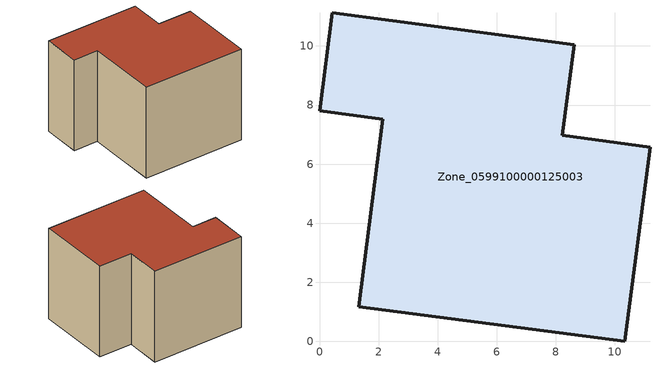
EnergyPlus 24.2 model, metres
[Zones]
Zone_0599100000125003
 floor ground (C_G): 8.22,6.98 11.19,6.57 10.34,0 1.32,1.18 2.14,7.52 0,7.8 0.43,11.13 8.63,10.04 z0
 wall outside (C_F): 11.19,6.57 8.22,6.98 8.63,10.04 0.43,11.13 0,7.8 2.14,7.52 1.32,1.18 10.34,0 11.19,6.57 z0:8.33
 roof outside (C_R): 8.22,6.98 8.63,10.04 0.43,11.13 0,7.8 2.14,7.52 1.32,1.18 10.34,0 11.19,6.57 z8.33
[BUILDING]
Pand.0599100000125003: North Axis=0; Terrain=City; Loads Convergence Tolerance Value=0.04; Temperature Convergence Tolerance Value=0.4; Solar Distribution=FullExterior; Maximum Number of Warmup Days=25; Minimum Number of Warmup Days=1
[Site:Location]
Rotterdam.The.Hague.AP_ZH_NLD Design_Conditions: Latitude=51.96; Longitude=4.45; Time Zone=1; Elevation=-4.5
[SITE:GROUNDTEMPERATURE:BUILDINGSURFACE]
18, 18, 18, 18, 18, 18, 18, 18, 18, 18, 18, 18
[MATERIAL] Thermal Absorptance=0.9; Solar Absorptance=0.7; Visible Absorptance=0.7
Name | Roughness | Thickness | Conductivity | Density | Specific Heat
G.TC.1946-1964 | MediumSmooth | 0.15 | 1 | 540 | 1210
F.TC.1946-1964 | Rough | 0.3 | 0.857143 | 1920 | 840
R.TC.1946-1964 | MediumRough | 0.2 | 0.235294 | 1500 | 1000
[CONSTRUCTION]
C_G: G.TC.1946-1964
C_F: F.TC.1946-1964
C_R: R.TC.1946-1964
[ZONE]
Zone_0599100000125003: Type=1; Multiplier=1; Ceiling Height=Autocalculate; Volume=Autocalculate; Floor Area=autocalculate; Part of Total Floor Area=Yes
[ZONEINFILTRATION:DESIGNFLOWRATE]
Infil_Zone_0599100000125003: Zone or ZoneList or Space or SpaceList=Zone_0599100000125003; Schedule=AlwaysOn; Design Flow Rate Calculation Method=Flow/Area; Flow Rate per Floor Area=0.003; Constant Term Coefficient=1; Temperature Term Coefficient=0; Velocity Term Coefficient=0; Velocity Squared Term Coefficient=0
[HVACTEMPLATE:ZONE:IDEALLOADSAIRSYSTEM]
Zone_0599100000125003: Maximum Heating Supply Air Temperature=50; Minimum Cooling Supply Air Temperature=13; Maximum Heating Supply Air Humidity Ratio=0.0156; Minimum Cooling Supply Air Humidity Ratio=0.0077; Heating Limit=NoLimit; Cooling Limit=NoLimit; Dehumidification Control Type=ConstantSensibleHeatRatio; Cooling Sensible Heat Ratio=0.7; Dehumidification Setpoint=60; Humidification Control Type=None; Humidification Setpoint=30; Outdoor Air Method=None; Outdoor Air Flow Rate per Person=0.00944; Outdoor Air Flow Rate per Zone Floor Area=0; Outdoor Air Flow Rate per Zone=0; Demand Controlled Ventilation Type=None; Outdoor Air Economizer Type=NoEconomizer; Heat Recovery Type=None; Sensible Heat Recovery Effectiveness=0.7; Latent Heat Recovery Effectiveness=0.65
[ZONECONTROL:THERMOSTAT]
ThermostatControl_Zone_0599100000125003: Zone or ZoneList=Zone_0599100000125003; Control Type Schedule=DualSetpointControlType; Control 1=Thermostat_Zone_0599100000125003; Temperature Difference Between Cutout And Setpoint=0
[THERMOSTATSETPOINT:DUALSETPOINT]
Thermostat_Zone_0599100000125003: Heating Setpoint Temperature Schedule=HeatingSetpoint_Zone_0599100000125003; Cooling Setpoint Temperature Schedule=CoolingSetpoint_Zone_0599100000125003
[SCHEDULE:COMPACT]
HeatingSetpoint_Zone_0599100000125003: Through: 12/31, For: AllDays, Until: 24:00, 21
CoolingSetpoint_Zone_0599100000125003: Through: 12/31, For: AllDays, Until: 24:00, 24
DualSetpointControlType: Through: 12/31, For: AllDays, Until: 24:00, 4
AlwaysOn: Through: 12/31, For: AllDays, Until: 24:00, 1
